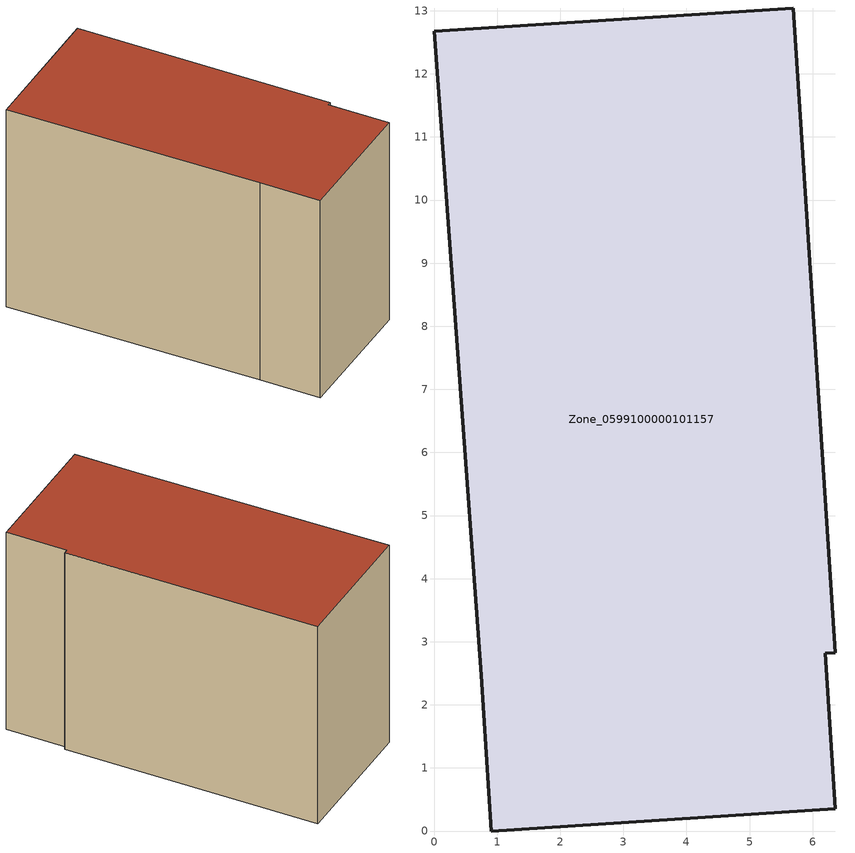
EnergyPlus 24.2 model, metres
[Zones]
Zone_0599100000101157
 floor ground (C_G): 0,12.67 5.69,13.04 6.36,2.83 6.2,2.81 6.36,0.35 0.91,0 0.75,2.46 z0
 wall outside (C_F): 0.91,0 6.36,0.35 6.2,2.81 6.36,2.83 5.69,13.04 0,12.67 0.75,2.46 0.91,0 z0:8.73
 roof outside (C_R): 5.69,13.04 0,12.67 0.75,2.46 0.91,0 6.36,0.35 6.2,2.81 6.36,2.83 z8.73
[BUILDING]
Pand.0599100000101157: North Axis=0; Terrain=City; Loads Convergence Tolerance Value=0.04; Temperature Convergence Tolerance Value=0.4; Solar Distribution=FullExterior; Maximum Number of Warmup Days=25; Minimum Number of Warmup Days=1
[Site:Location]
Rotterdam.The.Hague.AP_ZH_NLD Design_Conditions: Latitude=51.96; Longitude=4.45; Time Zone=1; Elevation=-4.5
[SITE:GROUNDTEMPERATURE:BUILDINGSURFACE]
18, 18, 18, 18, 18, 18, 18, 18, 18, 18, 18, 18
[MATERIAL] Thermal Absorptance=0.9; Solar Absorptance=0.7; Visible Absorptance=0.7
Name | Roughness | Thickness | Conductivity | Density | Specific Heat
G.TC.1946-1964 | MediumSmooth | 0.15 | 1 | 540 | 1210
F.TC.1946-1964 | Rough | 0.3 | 0.857143 | 1920 | 840
R.TC.1946-1964 | MediumRough | 0.2 | 0.235294 | 1500 | 1000
[CONSTRUCTION]
C_G: G.TC.1946-1964
C_F: F.TC.1946-1964
C_R: R.TC.1946-1964
[ZONE]
Zone_0599100000101157: Type=1; Multiplier=1; Ceiling Height=Autocalculate; Volume=Autocalculate; Floor Area=autocalculate; Part of Total Floor Area=Yes
[ZONEINFILTRATION:DESIGNFLOWRATE]
Infil_Zone_0599100000101157: Zone or ZoneList or Space or SpaceList=Zone_0599100000101157; Schedule=AlwaysOn; Design Flow Rate Calculation Method=Flow/Area; Flow Rate per Floor Area=0.003; Constant Term Coefficient=1; Temperature Term Coefficient=0; Velocity Term Coefficient=0; Velocity Squared Term Coefficient=0
[HVACTEMPLATE:ZONE:IDEALLOADSAIRSYSTEM]
Zone_0599100000101157: Maximum Heating Supply Air Temperature=50; Minimum Cooling Supply Air Temperature=13; Maximum Heating Supply Air Humidity Ratio=0.0156; Minimum Cooling Supply Air Humidity Ratio=0.0077; Heating Limit=NoLimit; Cooling Limit=NoLimit; Dehumidification Control Type=ConstantSensibleHeatRatio; Cooling Sensible Heat Ratio=0.7; Dehumidification Setpoint=60; Humidification Control Type=None; Humidification Setpoint=30; Outdoor Air Method=None; Outdoor Air Flow Rate per Person=0.00944; Outdoor Air Flow Rate per Zone Floor Area=0; Outdoor Air Flow Rate per Zone=0; Demand Controlled Ventilation Type=None; Outdoor Air Economizer Type=NoEconomizer; Heat Recovery Type=None; Sensible Heat Recovery Effectiveness=0.7; Latent Heat Recovery Effectiveness=0.65
[ZONECONTROL:THERMOSTAT]
ThermostatControl_Zone_0599100000101157: Zone or ZoneList=Zone_0599100000101157; Control Type Schedule=DualSetpointControlType; Control 1=Thermostat_Zone_0599100000101157; Temperature Difference Between Cutout And Setpoint=0
[THERMOSTATSETPOINT:DUALSETPOINT]
Thermostat_Zone_0599100000101157: Heating Setpoint Temperature Schedule=HeatingSetpoint_Zone_0599100000101157; Cooling Setpoint Temperature Schedule=CoolingSetpoint_Zone_0599100000101157
[SCHEDULE:COMPACT]
HeatingSetpoint_Zone_0599100000101157: Through: 12/31, For: AllDays, Until: 24:00, 21
CoolingSetpoint_Zone_0599100000101157: Through: 12/31, For: AllDays, Until: 24:00, 24
DualSetpointControlType: Through: 12/31, For: AllDays, Until: 24:00, 4
AlwaysOn: Through: 12/31, For: AllDays, Until: 24:00, 1
